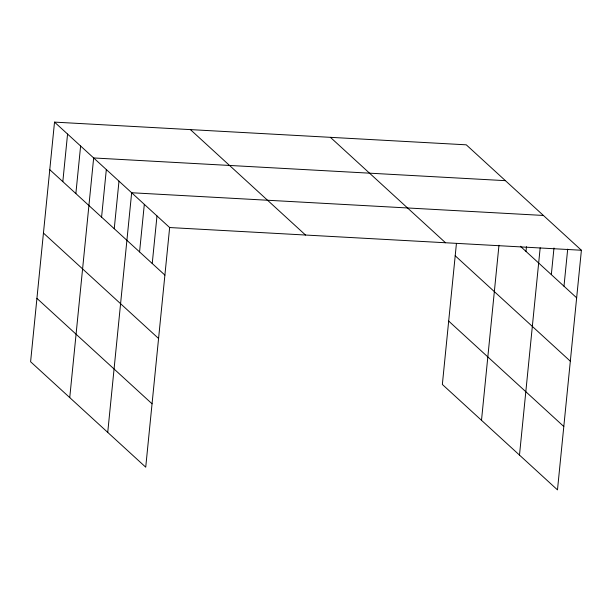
<?xml version="1.0" encoding="UTF-8"?>
<svg xmlns="http://www.w3.org/2000/svg" width="612" height="612" viewBox="0 0 612 612"><rect width="100%" height="100%" fill="white"/><g stroke="black" fill="none" stroke-linecap="round" stroke-linejoin="round"><path stroke-width="0.92" d="M54.522 122.117L30.6 361.753L145.725 467.178L169.646 227.542L54.522 122.117L466.275 144.822L581.4 250.247L557.478 489.883L442.354 384.458L456.43 243.477M62.822 181.634L67.565 134.066M75.865 193.583L80.616 146.016M69.745 397.601L93.659 157.957L505.413 180.662M101.577 217.122L106.327 169.555M114.245 228.72L118.988 181.152M107.735 432.386L131.656 192.749L543.41 215.455M139.567 251.915L144.317 204.347M152.235 263.512L156.986 215.944M481.499 420.306L498.971 245.259M525.999 251.425L526.473 246.667M519.489 455.091L540.182 247.799M551.328 274.62L553.982 247.982M563.989 286.217L567.691 249.115M169.646 227.542L581.4 250.247M520.368 246.269L576.649 297.815M330.396 137.333L445.521 242.75M455.198 255.77L570.323 361.195M448.68 321.078L563.805 426.503M190.401 129.606L305.526 235.031M49.771 169.685L164.896 275.109M43.444 233.065L158.569 338.49M36.927 298.373L152.051 403.79"/></g></svg>
